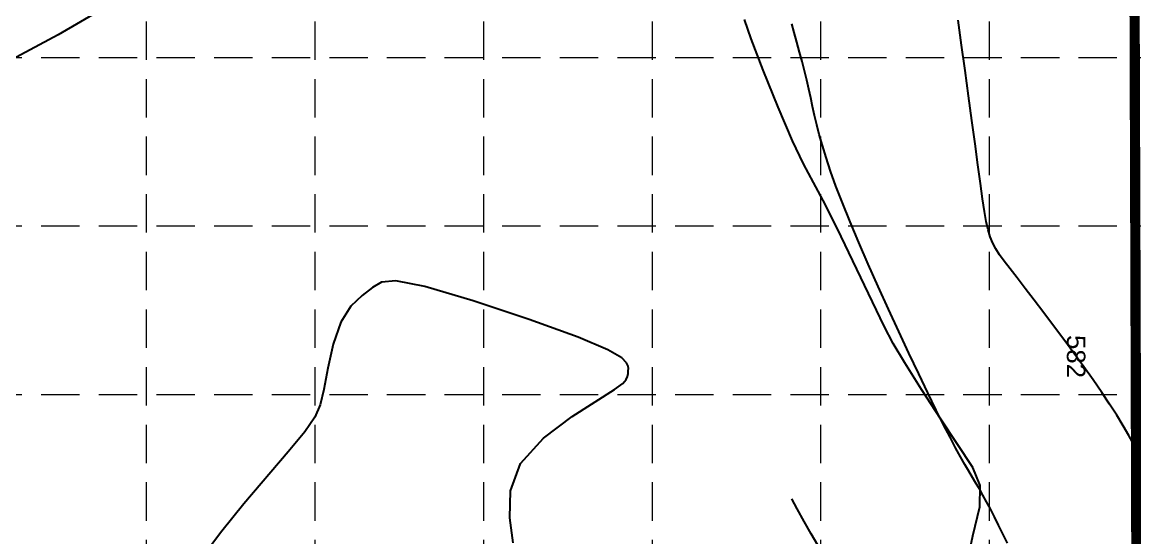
# Model space of a CAD drawing. Header units: inches. Extents: x 638 to 17512, y -393 to 10164.
# Drawn here: x 8355 to 10092, y 7821 to 8626 of the extents above; entities that cross this region are included whole.
import ezdxf
from ezdxf.enums import TextEntityAlignment as Align

# ---------------------------------------------------------------- set-up
doc = ezdxf.new("R2010")
doc.units = ezdxf.units.IN
doc.header["$LTSCALE"] = 600
doc.header["$MEASUREMENT"] = 0
doc.linetypes.add('DASHED', pattern=[0.75, 0.5, -0.25])
doc.linetypes.add('HIDDEN', pattern=[0.375, 0.25, -0.125])
for name, color, linetype in [('Contour Lines Existing', 8, 'Continuous'), ('EC', 8, 'Continuous'), ('GRID', 254, 'HIDDEN'), ('LIMITS', 1, 'DASHED')]:
    doc.layers.add(name, color=color, linetype=linetype)
doc.styles.get("Standard").update_dxf_attribs({"font": 'ARIAL.TTF'})

msp = doc.modelspace()

# ---------------------------------------------------------------- linework, layer by layer
at = {"layer": 'Contour Lines Existing'}
for p, q in [((9560.5, 8610.1), (9556.8, 8623.5)), ((9821.7, 8590.5), (9816.4, 8629.2)), ((9564.7, 8594.8), (9560.5, 8610.1)), ((9568.8, 8579.6), (9564.7, 8594.8)), ((9827.2, 8550.8), (9821.7, 8590.5)), ((9572.7, 8564.7), (9568.8, 8579.6)), ((9576.5, 8550), (9572.7, 8564.7)), ((9580, 8535.7), (9576.5, 8550)), ((9832.6, 8511.2), (9827.2, 8550.8)), ((9583.3, 8521.7), (9580, 8535.7)), ((9586.3, 8508.1), (9583.3, 8521.7)), ((9589.2, 8494.5), (9586.3, 8508.1)), ((9837.9, 8472.6), (9832.6, 8511.2)), ((9592.2, 8480.6), (9589.2, 8494.5)), ((9595.6, 8466.1), (9592.2, 8480.6)), ((9599.6, 8450.5), (9595.6, 8466.1)), ((9842.9, 8436.3), (9837.9, 8472.6)), ((9604.4, 8433.5), (9599.6, 8450.5)), ((9610.2, 8414.6), (9604.4, 8433.5)), ((9847.4, 8403.1), (9842.9, 8436.3)), ((9617.2, 8393.7), (9610.2, 8414.6)), ((9625.7, 8370.2), (9617.2, 8393.7)), ((9851.4, 8374.1), (9847.4, 8403.1)), ((9854.7, 8350), (9851.4, 8374.1)), ((9635.8, 8343.8), (9625.7, 8370.2)), ((9647.8, 8314.3), (9635.8, 8343.8)), ((9857.6, 8330.5), (9854.7, 8350)), ((9860.4, 8314.6), (9857.6, 8330.5)), ((9661.3, 8282.2), (9647.8, 8314.3)), ((9863.3, 8301.6), (9860.4, 8314.6)), ((9866.5, 8290.7), (9863.3, 8301.6)), ((9870.4, 8281.2), (9866.5, 8290.7)), ((9676, 8248.4), (9661.3, 8282.2)), ((9875.1, 8272.2), (9870.4, 8281.2)), ((9881.1, 8263), (9875.1, 8272.2)), ((9888.5, 8252.8), (9881.1, 8263)), ((9897.6, 8240.9), (9888.5, 8252.8)), ((9691.5, 8213.4), (9676, 8248.4)), ((9908.6, 8226.6), (9897.6, 8240.9)), ((9921.2, 8210.1), (9908.6, 8226.6)), ((9707.5, 8178), (9691.5, 8213.4)), ((9935.1, 8191.9), (9921.2, 8210.1)), ((9950, 8172.2), (9935.1, 8191.9)), ((9723.6, 8142.9), (9707.5, 8178)), ((9965.5, 8151.6), (9950, 8172.2)), ((9981.4, 8130.5), (9965.5, 8151.6)), ((9739.5, 8108.9), (9723.6, 8142.9)), ((9997.1, 8109.1), (9981.4, 8130.5)), ((9754.8, 8076.7), (9739.5, 8108.9)), ((10012.5, 8087.9), (9997.1, 8109.1)), ((10027.1, 8067.2), (10012.5, 8087.9)), ((9769.2, 8046.9), (9754.8, 8076.7)), ((10040.7, 8047.6), (10027.1, 8067.2)), ((9782.2, 8020.3), (9769.2, 8046.9)), ((10053, 8029.2), (10040.7, 8047.6)), ((10064, 8012), (10053, 8029.2)), ((9793.7, 7997.4), (9782.2, 8020.3)), ((10073.9, 7995.8), (10064, 8012)), ((9803.8, 7977.9), (9793.7, 7997.4)), ((10083, 7980.3), (10073.9, 7995.8)), ((9812.5, 7961.4), (9803.8, 7977.9)), ((10091.2, 7965.4), (10083, 7980.3)), ((9820.2, 7947.3), (9812.5, 7961.4)), ((10098.9, 7950.9), (10091.2, 7965.4)), ((9827.1, 7935.3), (9820.2, 7947.3)), ((9833.2, 7924.6), (9827.1, 7935.3)), ((9838.9, 7915), (9833.2, 7924.6)), ((9844.3, 7905.9), (9838.9, 7915)), ((9849.7, 7896.9), (9844.3, 7905.9)), ((9855.1, 7887.3), (9849.7, 7896.9)), ((9860.8, 7877), (9855.1, 7887.3)), ((9565.2, 7865.7), (9556.8, 7881.4)), ((9866.8, 7865.7), (9860.8, 7877)), ((9576.1, 7845.9), (9565.2, 7865.7)), ((9873.1, 7853.5), (9866.8, 7865.7)), ((9879.6, 7840.6), (9873.1, 7853.5)), ((9586.9, 7827.1), (9576.1, 7845.9)), ((9886.4, 7826.9), (9879.6, 7840.6)), ((9597.3, 7809.3), (9586.9, 7827.1)), ((9893.3, 7812.4), (9886.4, 7826.9))]:
    msp.add_line(p, q, dxfattribs=at)
at = {"layer": 'EC', "color": 35}
for p, q in [((8481, 8647.2), (8410.9, 8606.5)), ((9493.3, 8600.2), (9482.8, 8630.5)), ((8410.9, 8606.5), (8338.4, 8567.3)), ((9512.2, 8551.1), (9493.3, 8600.2)), ((9535.5, 8493.2), (9512.2, 8551.1)), ((9557.7, 8441.1), (9535.5, 8493.2)), ((9575.1, 8405), (9557.7, 8441.1)), ((9590.8, 8376), (9575.1, 8405)), ((9609.3, 8341.1), (9590.8, 8376)), ((9634, 8291.6), (9609.3, 8341.1)), ((9700.9, 8151.3), (9634, 8291.6)), ((8915.7, 8220.2), (8901.7, 8211.6)), ((8938.4, 8222.3), (8915.7, 8220.2)), ((8983.7, 8213.3), (8938.4, 8222.3)), ((8901.7, 8211.6), (8885.9, 8199.4)), ((9059.1, 8191), (8983.7, 8213.3)), ((8885.9, 8199.4), (8868.3, 8182.3)), ((9146.8, 8161.8), (9059.1, 8191)), ((8868.3, 8182.3), (8852.4, 8157.3)), ((8852.4, 8157.3), (8840.4, 8123)), ((9223.1, 8134.1), (9146.8, 8161.8)), ((9715.1, 8124.2), (9700.9, 8151.3)), ((9269.5, 8114.2), (9223.1, 8134.1)), ((8840.4, 8123), (8832, 8085.5)), ((9291.1, 8101.6), (9269.5, 8114.2)), ((9733.1, 8093.8), (9715.1, 8124.2)), ((9298.6, 8093.9), (9291.1, 8101.6)), ((8832, 8085.5), (8825.8, 8052.3)), ((9301.2, 8088.8), (9298.6, 8093.9)), ((9301.1, 8077.3), (9301.3, 8081.4)), ((9301.8, 8085), (9301.2, 8088.8)), ((9301.3, 8081.4), (9301.8, 8085)), ((9759.3, 8052.5), (9733.1, 8093.8)), ((9279.9, 8052.2), (9292.7, 8061.8)), ((9292.7, 8061.8), (9298, 8067.8)), ((9298, 8067.8), (9300.2, 8072.8)), ((9300.2, 8072.8), (9301.1, 8077.3)), ((8825.8, 8052.3), (8820.4, 8028.4)), ((9213.7, 8010), (9279.9, 8052.2)), ((9789.5, 8005.8), (9759.3, 8052.5)), ((8820.4, 8028.4), (8811.9, 8009)), ((8811.9, 8009), (8796.1, 7986.3)), ((9168.7, 7976.2), (9213.7, 8010)), ((9839.3, 7930.7), (9789.5, 8005.8)), ((8796.1, 7986.3), (8770.1, 7954.8)), ((9133.2, 7936.8), (9168.7, 7976.2)), ((8770.1, 7954.8), (8701.1, 7873.6)), ((9117.3, 7894.2), (9133.2, 7936.8)), ((9850.7, 7902.3), (9839.3, 7930.7)), ((9116.3, 7851.6), (9117.3, 7894.2)), ((9850.5, 7868.8), (9850.7, 7902.3)), ((8701.1, 7873.6), (8666.4, 7830.9)), ((9839.4, 7823.7), (9850.5, 7868.8)), ((9121.5, 7813), (9116.3, 7851.6)), ((8666.4, 7830.9), (8636.6, 7791)), ((9828.3, 7771.2), (9839.4, 7823.7))]:
    msp.add_line(p, q, dxfattribs=at)
at = {"layer": 'GRID', "color": 252, "linetype": 'HIDDEN', "lineweight": 0, "ltscale": 0.4}
for p, q in [((8548.7, 9887.4), (8548.7, 672.4)), ((8812, 9887.4), (8812, 672.4)), ((9075.2, 9887.4), (9075.2, 672.4)), ((9338.5, 9887.4), (9338.5, 672.4)), ((9601.7, 9887.4), (9601.7, 672.4)), ((9865, 9887.4), (9865, 672.4)), ((914.5, 8571.1), (17236, 8571.1)), ((914.5, 8307.9), (17236, 8307.9)), ((914.5, 8044.6), (17236, 8044.6))]:
    msp.add_line(p, q, dxfattribs=at)
at = {"layer": 'LIMITS', "ltscale": 0.5, "const_width": 16, "flags": 128}
msp.add_lwpolyline([(11235.8, 9397.9), (10914.5, 9431.9), (10900.6, 9263), (10089.8, 9324.5), (10095.2, 7654.7), (3247.7, 7651.7), (3240.9, 7469), (10127.1, 7463.9), (10127.9, 2985.9), (10598.3, 2827.7), (11974.3, 2527.3), (11973.2, 3635.2), (12020.9, 3629.8), (12011.9, 8785.1), (11211.6, 9205.7), (11235.8, 9397.9)], close=True, dxfattribs=at)

# ---------------------------------------------------------------- texts
at = {"layer": 'EC', "color": 35}
msp.add_text('582', height=28.8, rotation=270, dxfattribs=at).set_placement((10000.7, 8103.9, 13944), align=Align.MIDDLE_CENTER)

doc.saveas('drawing.dxf')
